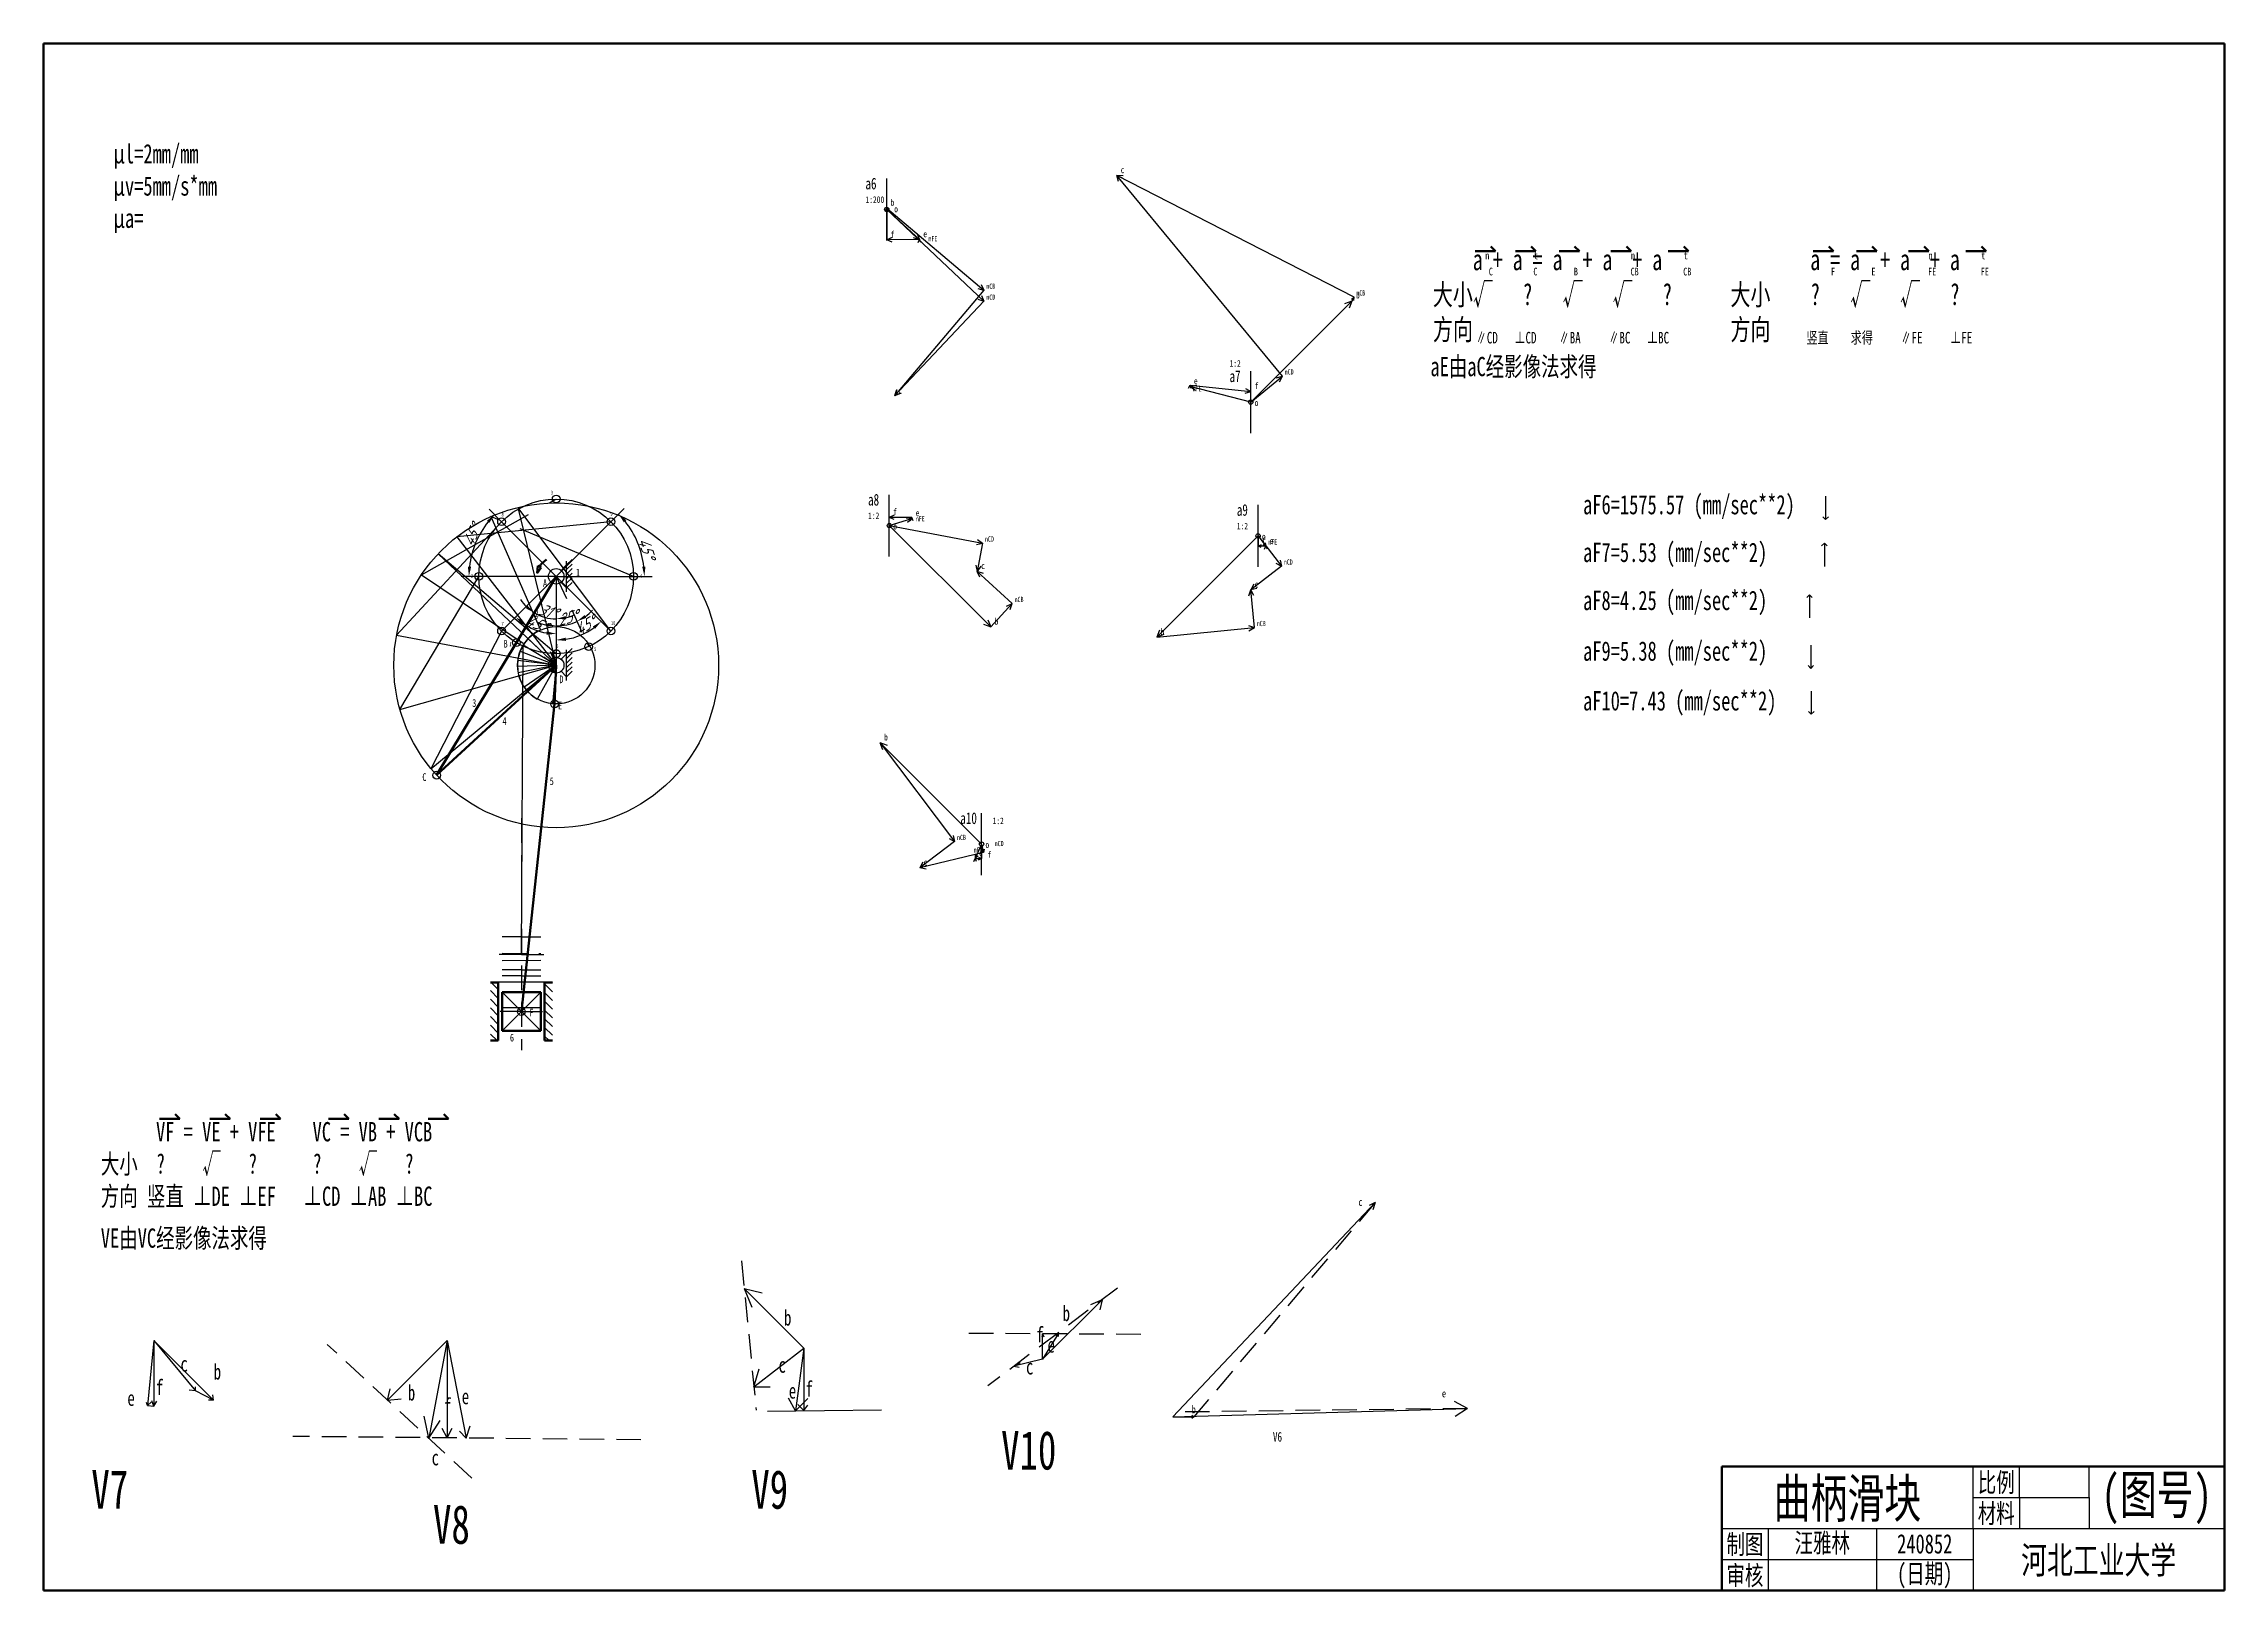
# Model space of a CAD drawing. Header units: millimetres. Extents: x 1787 to 2351, y 1932 to 2332.
import ezdxf
from ezdxf.enums import TextEntityAlignment as Align

# ---------------------------------------------------------------- set-up
doc = ezdxf.new("R2010")
doc.units = ezdxf.units.MM
for name, pattern in [('CENTER', [50.8, 31.75, -6.35, 6.35, -6.35]), ('HIDDEN', [9.525, 6.35, -3.175]), ('PHANTOM', [63.5, 31.75, -6.35, 6.35, -6.35, 6.35, -6.35])]:
    doc.linetypes.add(name, pattern=pattern)
doc.layers.get('0').update_dxf_attribs({"lineweight": 25})
for name, color, linetype, lineweight in [('ACC_ANALYSIS', 7, 'Continuous', 25), ('其他', 5, 'HIDDEN', 25), ('剖面线', 6, 'Continuous', 25), ('双点画线', 4, 'PHANTOM', 25), ('右上', 140, 'Continuous', 25), ('图层1', 2, 'Continuous', 25), ('尺寸标注', 7, 'Continuous', 25), ('左上', 201, 'Continuous', 25), ('最底下', 31, 'Continuous', 25), ('点画线', 1, 'CENTER', 25), ('粗实线', 7, 'Continuous', 50), ('细实线', 3, 'Continuous', 25), ('虚线', 3, 'HIDDEN', 25)]:
    doc.layers.add(name, color=color, linetype=linetype, lineweight=lineweight)
doc.layers.add('右下', color=7, linetype='Continuous', lineweight=25, true_color=0x6f659a)
doc.styles.add('标注', font='gbeitc.shx', dxfattribs={"oblique": 15, "height": 3})
doc.styles.add('汉字', font='simfang.ttf', dxfattribs={"width": 0.7, "height": 5})
doc.dimstyles.new('240853-标注', dxfattribs={"dimtxt": 3, "dimasz": 2.5, "dimexe": 2, "dimexo": 0, "dimgap": 0.2, "dimtad": 1, "dimtxsty": '标注', "dimcen": 2.5, "dimadec": 0, "dimazin": 0, "dimtfac": 1, "dimtmove": 0, "dimatfit": 0, "dimfxl": 1, "dimarcsym": 0})
pattern_1 = [(135, (0, 0.011), (-1.122532, -1.122532), [])]

# ---------------------------------------------------------------- blocks, each defined once
blk = doc.blocks.new('*U1')
at = {"layer": '细实线'}
blk.add_line((-0.71, 0.71), (0.71, -0.71), dxfattribs=at)
blk = doc.blocks.new('*U2')
at = {"layer": '细实线', "color": 0, "linetype": 'ByBlock', "lineweight": -2, "transparency": 16777216}
for p in [(0, 0), (1.18606, 0), (2.37212, 0), (3.55818, 0), (4.74424, 0), (5.9303, 0)]:
    blk.add_blockref('*U1', p, dxfattribs=at)
blk = doc.blocks.new('*U3')
at = {"layer": '细实线'}
blk.add_line((-0.71, 0.71), (0.71, -0.71), dxfattribs=at)
blk = doc.blocks.new('*U4')
at = {"layer": '细实线', "color": 0, "linetype": 'ByBlock', "lineweight": -2, "transparency": 16777216}
for p in [(0, 0), (1.18606, 0), (2.37212, 0), (3.55818, 0), (4.74424, 0), (5.9303, 0)]:
    blk.add_blockref('*U3', p, dxfattribs=at)
blk = doc.blocks.new('*D5')
at = {"layer": 'Defpoints', "color": 0, "transparency": 16777216}
for p in [(1919.6, 2194.01), (1919.6, 2194.01), (1921.45, 2181.33), (1928, 2175.86), (1919.6, 2171.01)]:
    blk.add_point(p, dxfattribs=at)
at = {"layer": '尺寸标注', "color": 0, "lineweight": -2, "transparency": 16777216}
for start, end in [(306.0165, 317.2099), (247.6132, 258.8066), (270, 294.823)]:
    blk.add_arc((1919.6, 2194.01), 12.82, start, end, dxfattribs=at)
at = {"layer": '尺寸标注', "color": 0, "transparency": 16777216}
for points in [[(1927.35, 2183.28), (1926.93, 2184), (1924.98, 2182.38)], [(1917.15, 2181.85), (1917.07, 2181.02), (1919.6, 2181.19)]]:
    blk.add_solid(points, dxfattribs=at)
at = {"layer": '尺寸标注', "color": 0, "transparency": 16777216, "insert": (1922.45, 2183.27), "char_height": 3, "attachment_point": 5, "rotation": 14.8501, "style": '标注'}
blk.add_mtext('25°', dxfattribs=at)
blk = doc.blocks.new('*D6')
at = {"layer": 'Defpoints', "color": 0, "transparency": 16777216}
for p in [(1919.6, 2194.01), (1919.6, 2194.01), (1915.72, 2183.73), (1909.29, 2176.87), (1919.6, 2171.01)]:
    blk.add_point(p, dxfattribs=at)
at = {"layer": '尺寸标注', "color": 0, "lineweight": -2, "transparency": 16777216}
for start, end in [(212.8527, 225.9106), (238.9685, 270), (283.0579, 296.1158)]:
    blk.add_arc((1919.6, 2194.01), 10.99, start, end, dxfattribs=at)
at = {"layer": '尺寸标注', "color": 0, "transparency": 16777216}
for points in [[(1912.21, 2186.45), (1911.7, 2185.78), (1913.93, 2184.59)], [(1922.13, 2182.89), (1922.04, 2183.72), (1919.6, 2183.02)]]:
    blk.add_solid(points, dxfattribs=at)
at = {"layer": '尺寸标注', "color": 0, "transparency": 16777216, "insert": (1917.27, 2185.02), "char_height": 3, "attachment_point": 5, "rotation": 345.4501, "style": '标注'}
blk.add_mtext('31°', dxfattribs=at)
blk = doc.blocks.new('*D7')
at = {"layer": 'Defpoints', "color": 0, "transparency": 16777216}
for p in [(1933.74, 2208.15), (1939.35, 2205.41), (1919.6, 2194.01), (1919.6, 2194.01), (1939.6, 2194.01)]:
    blk.add_point(p, dxfattribs=at)
at = {"layer": '尺寸标注', "color": 0, "lineweight": -2, "transparency": 16777216}
for p, q in [((1933.74, 2208.15), (1937.14, 2211.55)), ((1939.6, 2194.01), (1944.41, 2194.01))]:
    blk.add_line(p, q, dxfattribs=at)
blk.add_arc((1919.6, 2194.01), 22.8, 6.2846, 38.7154, dxfattribs=at)
at = {"layer": '尺寸标注', "color": 0, "transparency": 16777216}
for points in [[(1937.08, 2208), (1937.71, 2208.55), (1935.73, 2210.14)], [(1942.68, 2196.53), (1941.85, 2196.48), (1942.41, 2194.01)]]:
    blk.add_solid(points, dxfattribs=at)
at = {"layer": '尺寸标注', "color": 0, "transparency": 16777216, "insert": (1942.95, 2201.46), "char_height": 3, "attachment_point": 5, "rotation": 287.6979, "style": '标注'}
blk.add_mtext('45°', dxfattribs=at)
blk = doc.blocks.new('*D8')
at = {"layer": 'Defpoints', "color": 0, "transparency": 16777216}
for p in [(1905.46, 2208.15), (1897.8, 2199.85), (1899.6, 2194.01), (1919.6, 2194.01), (1919.6, 2194.01)]:
    blk.add_point(p, dxfattribs=at)
at = {"layer": '尺寸标注', "color": 0, "lineweight": -2, "transparency": 16777216}
for p, q in [((1905.46, 2208.15), (1902.23, 2211.38)), ((1899.6, 2194.01), (1895.03, 2194.01))]:
    blk.add_line(p, q, dxfattribs=at)
blk.add_arc((1919.6, 2194.01), 22.57, 141.3498, 173.6502, dxfattribs=at)
at = {"layer": '尺寸标注', "color": 0, "transparency": 16777216}
for points in [[(1901.67, 2208.39), (1902.29, 2207.83), (1903.64, 2209.97)], [(1897.59, 2196.48), (1896.75, 2196.53), (1897.03, 2194.01)]]:
    blk.add_solid(points, dxfattribs=at)
at = {"layer": '尺寸标注', "color": 0, "transparency": 16777216, "insert": (1897.7, 2204.46), "char_height": 3, "attachment_point": 5, "rotation": 64.4916, "style": '标注'}
blk.add_mtext('45°', dxfattribs=at)
blk = doc.blocks.new('*D9')
at = {"layer": 'Defpoints', "color": 0, "transparency": 16777216}
for p in [(1919.6, 2194.01), (1919.6, 2194.01), (1923.86, 2178.11), (1933.74, 2179.87), (1919.6, 2174.01)]:
    blk.add_point(p, dxfattribs=at)
at = {"layer": '尺寸标注', "color": 0, "lineweight": -2, "transparency": 16777216}
blk.add_arc((1919.6, 2194.01), 16.46, 278.7104, 306.2896, dxfattribs=at)
at = {"layer": '尺寸标注', "color": 0, "transparency": 16777216}
for points in [[(1922.13, 2177.33), (1922.06, 2178.16), (1919.6, 2177.55)], [(1929.07, 2181.06), (1929.62, 2180.43), (1931.24, 2182.37)]]:
    blk.add_solid(points, dxfattribs=at)
at = {"layer": '尺寸标注', "color": 0, "transparency": 16777216, "insert": (1927.04, 2181.26), "char_height": 3, "attachment_point": 5, "rotation": 30.2558, "style": '标注'}
blk.add_mtext('45°', dxfattribs=at)
blk = doc.blocks.new('*D10')
at = {"layer": 'Defpoints', "color": 0, "transparency": 16777216}
for p in [(1919.6, 2194.01), (1919.6, 2194.01), (1905.46, 2179.87), (1915.76, 2179.66), (1919.6, 2174.01)]:
    blk.add_point(p, dxfattribs=at)
at = {"layer": '尺寸标注', "color": 0, "lineweight": -2, "transparency": 16777216}
blk.add_arc((1919.6, 2194.01), 14.85, 234.6546, 260.3454, dxfattribs=at)
at = {"layer": '尺寸标注', "color": 0, "transparency": 16777216}
for points in [[(1910.74, 2181.58), (1911.28, 2182.21), (1909.1, 2183.51)], [(1917.15, 2179.78), (1917.08, 2178.95), (1919.6, 2179.16)]]:
    blk.add_solid(points, dxfattribs=at)
at = {"layer": '尺寸标注', "color": 0, "transparency": 16777216, "insert": (1914.41, 2181.93), "char_height": 3, "attachment_point": 5, "rotation": 336.7311, "style": '标注'}
blk.add_mtext('45°', dxfattribs=at)

msp = doc.modelspace()

# ---------------------------------------------------------------- hatches: boundary and pattern name
at = {"layer": '细实线'}
h = msp.add_hatch(dxfattribs=at)
h.set_pattern_fill('ANSI31', color=256, scale=0.5, angle=90)
h.set_pattern_definition(pattern_1)
h.paths.add_polyline_path([(1904.602, 2088.981), (1902.602, 2088.981), (1902.602, 2073.981), (1904.602, 2073.981)])
h = msp.add_hatch(dxfattribs=at)
h.set_pattern_fill('ANSI31', color=256, scale=0.5, angle=90)
h.set_pattern_definition(pattern_1)
h.paths.add_polyline_path([(1918.602, 2088.981), (1916.602, 2088.981), (1916.602, 2073.981), (1918.602, 2073.981)])

# ---------------------------------------------------------------- linework, layer by layer
at = {"color": 7, "linetype": 'Continuous', "lineweight": 70}
for p, q in [((1787.029, 1931.784), (1787.029, 2331.784)), ((1787.029, 2331.784), (2351.029, 2331.784)), ((2351.029, 2331.784), (2351.029, 1931.784)), ((2351.029, 1931.784), (1787.029, 1931.784))]:
    msp.add_line(p, q, dxfattribs=at)
for p, q in [((2298.029, 1955.784), (2298.029, 1963.784)), ((2316.029, 1955.784), (2316.029, 1963.784)), ((2286.029, 1955.784), (2298.029, 1955.784)), ((2298.029, 1955.784), (2316.029, 1955.784)), ((2298.029, 1955.784), (2298.029, 1947.784)), ((2316.029, 1955.784), (2316.029, 1947.784)), ((2221.029, 1947.784), (2233.029, 1947.784)), ((2233.029, 1947.784), (2233.029, 1931.784)), ((2233.029, 1947.784), (2261.029, 1947.784)), ((2261.029, 1947.784), (2286.029, 1947.784)), ((2261.029, 1947.784), (2261.029, 1939.784)), ((2286.029, 1947.784), (2286.029, 1931.784)), ((2286.029, 1947.784), (2351.029, 1947.784)), ((2221.029, 1939.784), (2286.029, 1939.784)), ((2261.029, 1939.784), (2261.029, 1931.784))]:
    msp.add_line(p, q)
msp.add_lwpolyline([(2286.029, 1947.784), (2286.029, 1955.784), (2286.029, 1963.784)])
at = {"layer": 'ACC_ANALYSIS', "color": 4}
for p, q in [((2005.077, 2280.894), (2005.077, 2296.894)), ((2099.232, 2231.071), (2099.232, 2247.071)), ((2005.752, 2199.139), (2005.752, 2215.139)), ((2101.117, 2196.485), (2101.117, 2212.485))]:
    msp.add_line(p, q, dxfattribs=at)
at = {"layer": 'ACC_ANALYSIS'}
for p, q in [((2125.931, 2266.234), (2064.585, 2297.684)), ((2065.612, 2296.399), (2064.585, 2297.684)), ((2066.227, 2297.6), (2064.585, 2297.684)), ((2107.401, 2245.814), (2064.585, 2297.684)), ((2065.019, 2296.097), (2064.585, 2297.684)), ((2066.06, 2296.957), (2064.585, 2297.684)), ((2004.717, 2288.464), (2005.077, 2289.264)), ((2005.077, 2288.894), (2005.077, 2289.264)), ((2005.437, 2288.464), (2005.077, 2289.264)), ((2005.077, 2289.264), (2030.231, 2267.985)), ((2005.077, 2288.894), (2030.231, 2265.144)), ((2005.077, 2288.894), (2013.54, 2281.12)), ((2005.077, 2288.894), (2005.077, 2281.016)), ((2006.469, 2281.663), (2005.077, 2281.016)), ((2013.54, 2281.121), (2005.077, 2281.016)), ((2006.484, 2280.403), (2005.077, 2281.016)), ((2011.875, 2281.672), (2013.54, 2281.12)), ((2012.849, 2282.733), (2013.54, 2281.12)), ((2013.19, 2280.317), (2013.54, 2281.121)), ((2013.54, 2281.12), (2013.54, 2281.121)), ((2013.91, 2280.326), (2013.54, 2281.121)), ((2030.231, 2267.985), (2007.126, 2240.673)), ((2028.65, 2268.439), (2030.231, 2267.985)), ((2029.522, 2269.469), (2030.231, 2267.985)), ((2030.231, 2265.144), (2007.126, 2240.673)), ((2028.677, 2265.683), (2030.231, 2265.144)), ((2029.604, 2266.664), (2030.231, 2265.144)), ((2099.232, 2239.071), (2125.442, 2265.281)), ((2123.596, 2264.581), (2125.442, 2265.281)), ((2124.742, 2263.435), (2125.442, 2265.281)), ((2125.245, 2265.686), (2125.931, 2266.234)), ((2125.442, 2265.281), (2125.931, 2266.234)), ((2125.886, 2265.358), (2125.931, 2266.234)), ((2099.232, 2239.071), (2107.401, 2245.814)), ((2105.815, 2245.38), (2107.401, 2245.814)), ((2106.674, 2244.339), (2107.401, 2245.814)), ((2007.58, 2242.254), (2007.126, 2240.673)), ((2007.665, 2242.227), (2007.126, 2240.673)), ((2008.61, 2241.382), (2007.126, 2240.673)), ((2008.647, 2241.3), (2007.126, 2240.673)), ((2083.124, 2242.66), (2083.563, 2243.42)), ((2083.531, 2243.106), (2083.563, 2243.42)), ((2085.26, 2243.405), (2083.531, 2243.106)), ((2099.232, 2239.071), (2083.531, 2243.106)), ((2084.902, 2242.01), (2083.531, 2243.106)), ((2083.841, 2242.588), (2083.563, 2243.42)), ((2083.563, 2243.42), (2099.232, 2241.835)), ((2097.776, 2241.349), (2099.232, 2241.835)), ((2097.903, 2242.603), (2099.232, 2241.835)), ((2099.232, 2239.071), (2099.232, 2241.835)), ((2247.894, 2214.73), (2247.894, 2208.73)), ((2007.038, 2209.83), (2005.752, 2209.265)), ((2011.576, 2209.211), (2005.752, 2209.265)), ((2007.028, 2208.677), (2005.752, 2209.265)), ((2005.752, 2207.139), (2005.752, 2209.265)), ((2005.752, 2207.139), (2011.573, 2208.978)), ((2005.752, 2207.139), (2031.961, 2180.929)), ((2005.752, 2207.139), (2029.875, 2202.607)), ((2010.111, 2209.15), (2011.573, 2208.978)), ((2010.475, 2207.997), (2011.573, 2208.978)), ((2011.208, 2208.415), (2011.576, 2209.211)), ((2011.573, 2208.978), (2011.576, 2209.211)), ((2011.928, 2208.408), (2011.576, 2209.211)), ((2247.894, 2208.73), (2247.186, 2209.437)), ((2247.894, 2208.73), (2248.601, 2209.437)), ((2028.277, 2202.22), (2029.875, 2202.607)), ((2029.875, 2202.607), (2028.505, 2195.313)), ((2028.526, 2203.547), (2029.875, 2202.607)), ((2101.117, 2204.485), (2074.907, 2178.276)), ((2101.117, 2204.485), (2107.172, 2196.643)), ((2101.117, 2204.485), (2103.151, 2201.814)), ((2101.117, 2204.485), (2101.117, 2201.795)), ((2101.912, 2202.164), (2101.117, 2201.795)), ((2103.151, 2201.818), (2101.117, 2201.795)), ((2101.921, 2201.444), (2101.117, 2201.795)), ((2102.38, 2202.232), (2103.151, 2201.814)), ((2102.801, 2201.014), (2103.151, 2201.818)), ((2102.953, 2202.668), (2103.151, 2201.814)), ((2103.151, 2201.814), (2103.151, 2201.818)), ((2103.521, 2201.023), (2103.151, 2201.818)), ((2247.57, 2202.578), (2246.863, 2201.871)), ((2247.57, 2202.578), (2247.57, 2196.578)), ((2247.57, 2202.578), (2248.277, 2201.871)), ((2028.119, 2196.912), (2028.505, 2195.313)), ((2029.445, 2196.662), (2028.505, 2195.313)), ((2037.54, 2186.971), (2028.505, 2195.313)), ((2029.149, 2193.799), (2028.505, 2195.313)), ((2030.065, 2194.791), (2028.505, 2195.313)), ((2107.172, 2196.643), (2099.225, 2190.507)), ((2105.721, 2197.417), (2107.172, 2196.643)), ((2106.789, 2198.242), (2107.172, 2196.643)), ((2098.7, 2188.949), (2099.225, 2190.507)), ((2100, 2191.958), (2099.225, 2190.507)), ((2100.825, 2190.89), (2099.225, 2190.507)), ((2100.18, 2180.75), (2099.225, 2190.507)), ((2100.043, 2189.08), (2099.225, 2190.507)), ((2243.716, 2189.266), (2243.008, 2188.559)), ((2243.716, 2189.266), (2243.716, 2183.266)), ((2243.716, 2189.266), (2244.423, 2188.559)), ((2031.261, 2182.775), (2031.961, 2180.929)), ((2031.961, 2180.929), (2037.54, 2186.971)), ((2036.026, 2186.326), (2037.54, 2186.971)), ((2037.018, 2185.411), (2037.54, 2186.971)), ((2030.116, 2181.629), (2031.961, 2180.929)), ((2074.907, 2178.276), (2100.18, 2180.75)), ((2075.607, 2180.121), (2074.907, 2178.276)), ((2076.753, 2178.976), (2074.907, 2178.276)), ((2098.622, 2181.276), (2100.18, 2180.75)), ((2098.753, 2179.932), (2100.18, 2180.75)), ((2244.074, 2176.212), (2244.074, 2170.212)), ((2244.074, 2170.212), (2243.367, 2170.92)), ((2244.074, 2170.212), (2244.781, 2170.92)), ((2244.193, 2164.335), (2244.193, 2158.335)), ((2244.193, 2158.335), (2243.486, 2159.042)), ((2244.193, 2158.335), (2244.9, 2159.042)), ((2029.61, 2124.774), (2003.4, 2150.984)), ((2004.1, 2149.138), (2003.4, 2150.984)), ((2005.246, 2150.284), (2003.4, 2150.984)), ((2003.4, 2150.984), (2022.645, 2125.425)), ((2029.61, 2116.774), (2029.61, 2132.774)), ((2022.282, 2127.03), (2022.645, 2125.425)), ((2022.645, 2125.425), (2013.624, 2118.632)), ((2030.127, 2122.643), (2013.624, 2118.632)), ((2021.204, 2126.218), (2022.645, 2125.425)), ((2027.588, 2120.269), (2027.952, 2121.067)), ((2027.948, 2122.033), (2027.952, 2121.049)), ((2029.61, 2124.774), (2027.952, 2121.049)), ((2028.686, 2121.704), (2027.952, 2121.049)), ((2027.952, 2121.049), (2027.952, 2121.067)), ((2028.308, 2120.264), (2027.952, 2121.067)), ((2027.952, 2121.067), (2029.61, 2121.057)), ((2028.808, 2120.702), (2029.61, 2121.057)), ((2028.812, 2121.422), (2029.61, 2121.057)), ((2029.589, 2123.336), (2030.127, 2122.643)), ((2029.61, 2124.774), (2030.127, 2122.643)), ((2029.61, 2124.774), (2029.61, 2121.057)), ((2030.288, 2123.506), (2030.127, 2122.643)), ((2014.416, 2120.074), (2013.624, 2118.632)), ((2014.922, 2119.643), (2013.624, 2118.632)), ((2015.228, 2118.995), (2013.624, 2118.632)), ((2015.241, 2118.331), (2013.624, 2118.632))]:
    msp.add_line(p, q, dxfattribs=at)
for centre in [(2005.077, 2288.894), (2099.232, 2239.071), (2005.752, 2207.139), (2101.117, 2204.485), (2029.61, 2124.774)]:
    msp.add_circle(centre, 0.55, dxfattribs=at)
at = {"layer": '其他'}
for p, q in [((1919.602, 2194.011), (1927.998, 2175.859)), ((1905.602, 2096.573), (1915.602, 2096.49))]:
    msp.add_line(p, q, dxfattribs=at)
at = {"layer": '剖面线'}
for p, q in [((1879.176, 2159.619), (1899.602, 2194.011)), ((1919.602, 2194.011), (1899.602, 2194.011)), ((1879.176, 2159.619), (1919.602, 2171.011)), ((1919.602, 2171.011), (1914.714, 2162.287)), ((1915.602, 2082.393), (1905.602, 2082.393))]:
    msp.add_line(p, q, dxfattribs=at)
msp.add_arc((1919.602, 2171.011), 10, 195.73767, 240.73767, dxfattribs=at)
at = {"layer": '双点画线'}
for p, q in [((1884.729, 2194.418), (1919.602, 2214.011)), ((1884.729, 2194.418), (1919.602, 2171.011)), ((1919.602, 2171.011), (1909.79, 2169.081)), ((1916.602, 2089.085), (1904.602, 2089.085))]:
    msp.add_line(p, q, dxfattribs=at)
msp.add_arc((1919.602, 2171.011), 10, 146.1301, 191.1301, dxfattribs=at)
at = {"layer": '右上'}
for p, q in [((1933.744, 2208.153), (1893.934, 2204.256)), ((1919.602, 2194.011), (1933.744, 2208.153)), ((1893.934, 2204.256), (1919.602, 2171.011)), ((1919.602, 2171.011), (1909.684, 2172.287)), ((1910.602, 2092.292), (1905.602, 2092.292)), ((1910.602, 2092.292), (1915.602, 2092.292))]:
    msp.add_line(p, q, dxfattribs=at)
at = {"layer": '右下'}
for p, q in [((1933.744, 2179.869), (1909.683, 2211.823)), ((1909.683, 2211.823), (1919.602, 2171.011)), ((1919.602, 2194.011), (1933.744, 2179.869)), ((1919.602, 2171.011), (1911.061, 2176.212)), ((1910.602, 2100.823), (1905.602, 2100.823)), ((1910.602, 2100.823), (1915.602, 2100.823))]:
    msp.add_line(p, q, dxfattribs=at)
at = {"layer": '图层1'}
for p, q in [((1919.602, 2194.011), (1905.46, 2179.869)), ((1905.46, 2179.869), (1887.212, 2144.274)), ((1887.212, 2144.274), (1919.602, 2171.011)), ((1919.602, 2171.011), (1918.65, 2161.057)), ((1910.602, 2081.463), (1905.125, 2081.481)), ((1910.602, 2081.463), (1916.078, 2081.481))]:
    msp.add_line(p, q, dxfattribs=at)
for centre in [(1933.744, 2208.153), (1905.46, 2179.869), (1933.744, 2179.869)]:
    msp.add_circle(centre, 1, dxfattribs=at)
at = {"layer": '尺寸标注'}
for p, q in [((1905.46, 2179.869), (1905.46, 2179.869)), ((1919.602, 2171.011), (1912.317, 2177.861)), ((1910.602, 2096.214), (1911.061, 2176.212)), ((1910.602, 2096.214), (1904.807, 2096.214)), ((1910.602, 2096.214), (1916.397, 2096.214)), ((2131.376, 2032.065), (2079.043, 1976.636)), ((2131.376, 2032.065), (2129.817, 2031.31)), ((2131.376, 2032.065), (2130.77, 2030.162)), ((1983.64, 1994.439), (1968.228, 2009.851)), ((1968.228, 2009.851), (1972.841, 2008.747)), ((1968.228, 2009.851), (1970.218, 2004.986)), ((2045.408, 1991.56), (2060.809, 2006.961)), ((2060.809, 2006.961), (2057.775, 2005.668)), ((2060.809, 2006.961), (2060.191, 2004.295)), ((2045.408, 1998.13), (2045.202, 1997.476)), ((2045.408, 1991.56), (2045.408, 1998.13)), ((2045.408, 1998.13), (2045.703, 1997.369)), ((2049.418, 1998.107), (2045.408, 1991.56)), ((2049.418, 1998.107), (2048.815, 1997.733)), ((2049.418, 1998.107), (2049.418, 1997.4)), ((1815.541, 1996.375), (1813.935, 1979.579)), ((1815.541, 1996.375), (1830.942, 1980.974)), ((1815.541, 1996.375), (1826.282, 1983.363)), ((1815.541, 1996.375), (1815.541, 1979.416)), ((1891.356, 1996.375), (1875.955, 1980.974)), ((1891.356, 1996.375), (1886.614, 1971.132)), ((1891.356, 1996.375), (1891.356, 1971.22)), ((1891.356, 1996.375), (1896.314, 1971.173)), ((1970.714, 1984.459), (1983.64, 1994.439)), ((1983.64, 1994.439), (1981.522, 1978.247)), ((1983.64, 1994.439), (1983.64, 1978.271)), ((2045.408, 1991.56), (2037.949, 1989.747)), ((1970.714, 1984.459), (1972.108, 1989.051)), ((2037.949, 1989.747), (2039.623, 1990.751)), ((2037.949, 1989.747), (2039.309, 1989.477)), ((1813.935, 1979.579), (1813.595, 1980.404)), ((1813.935, 1979.579), (1814.87, 1980.444)), ((1815.541, 1979.416), (1815.038, 1980.842)), ((1815.541, 1979.416), (1816.336, 1980.75)), ((1826.282, 1983.363), (1824.709, 1983.574)), ((1826.282, 1983.363), (1826.282, 1984.401)), ((1830.942, 1980.974), (1829.683, 1980.974)), ((1830.942, 1980.974), (1830.816, 1982.369)), ((1875.955, 1980.974), (1876.693, 1983.888)), ((1875.955, 1980.974), (1879.542, 1981.351)), ((1970.714, 1984.459), (1974.936, 1984.459)), ((1981.522, 1978.247), (1979.68, 1981.525)), ((1981.522, 1978.247), (1984.7, 1981.425)), ((1983.64, 1978.271), (1982.082, 1979.829)), ((1983.64, 1978.271), (1984.667, 1979.718)), ((2155.242, 1978.825), (2151.953, 1980.652)), ((1886.614, 1971.132), (1885.445, 1976.828)), ((1886.614, 1971.132), (1889.557, 1975.74)), ((1896.314, 1971.173), (1897.303, 1974.377)), ((1974.27, 1978.163), (2003.729, 1978.502)), ((2079.043, 1976.636), (2155.242, 1978.825)), ((2079.043, 1976.636), (2084.488, 1976.636)), ((2084.488, 1976.636), (2084.012, 1977.049)), ((2084.488, 1976.636), (2084.024, 1976.234)), ((2155.242, 1978.825), (2152.127, 1976.733)), ((1891.356, 1971.22), (1890.145, 1973.639)), ((1891.356, 1971.22), (1892.72, 1973.692)), ((1896.314, 1971.173), (1894.544, 1972.943))]:
    msp.add_line(p, q, dxfattribs=at)
at = {"layer": '左上'}
for p, q in [((1905.46, 2208.153), (1878.324, 2178.766)), ((1919.602, 2194.011), (1905.46, 2208.153)), ((1878.324, 2178.766), (1919.602, 2171.011)), ((1919.602, 2171.011), (1911.347, 2165.367))]:
    msp.add_line(p, q, dxfattribs=at)
msp.add_circle((1905.46, 2208.153), 1, dxfattribs=at)
at = {"layer": '最底下'}
for p, q in [((1919.602, 2171.011), (1889.063, 2199.845)), ((1919.602, 2174.011), (1889.063, 2199.845)), ((1919.602, 2194.011), (1919.602, 2174.011)), ((1919.602, 2171.011), (1909.606, 2170.724)), ((1910.602, 2090.73), (1905.586, 2090.668)), ((1910.602, 2090.73), (1915.587, 2090.73))]:
    msp.add_line(p, q, dxfattribs=at)
at = {"layer": '点画线'}
for p, q in [((1939.602, 2194.011), (1902.707, 2209.463)), ((1902.707, 2209.463), (1919.602, 2171.011)), ((1919.602, 2194.011), (1939.602, 2194.011)), ((1910.284, 2174.641), (1919.602, 2171.011)), ((1915.587, 2094.641), (1905.586, 2094.621))]:
    msp.add_line(p, q, dxfattribs=at)
for centre, radius in [((1905.46, 2179.869), 4.449061739708803e-43), ((1919.602, 2174.011), 1)]:
    msp.add_circle(centre, radius, dxfattribs=at)
msp.add_arc((1919.602, 2171.011), 10, 113.7195, 158.7195, dxfattribs=at)
at = {"layer": '粗实线'}
for p, q in [((2162.517, 2278.071), (2161.294, 2279.295)), ((2172.983, 2278.071), (2171.76, 2279.295)), ((2184.218, 2278.071), (2182.995, 2279.295)), ((2197.624, 2278.071), (2196.401, 2279.295)), ((2212.447, 2278.071), (2211.224, 2279.295)), ((2249.944, 2278.071), (2248.72, 2279.295)), ((2261.179, 2278.071), (2259.956, 2279.295)), ((2274.585, 2278.071), (2273.361, 2279.295)), ((2289.408, 2278.071), (2288.185, 2279.295)), ((2157.258, 2278.071), (2162.517, 2278.071)), ((2167.724, 2278.071), (2172.983, 2278.071)), ((2178.96, 2278.071), (2184.218, 2278.071)), ((2192.365, 2278.071), (2197.624, 2278.071)), ((2207.189, 2278.071), (2212.447, 2278.071)), ((2244.685, 2278.071), (2249.944, 2278.071)), ((2255.92, 2278.071), (2261.179, 2278.071)), ((2269.326, 2278.071), (2274.585, 2278.071)), ((2284.15, 2278.071), (2289.408, 2278.071)), ((1909.292, 2176.874), (1919.602, 2194.011)), ((1914.841, 2196.765), (1914.678, 2194.88)), ((1914.678, 2194.88), (1915.707, 2196.264)), ((1915.707, 2196.264), (1914.841, 2196.765)), ((1909.292, 2176.874), (1888.671, 2142.598)), ((1888.671, 2142.598), (1919.602, 2171.011)), ((1919.602, 2171.011), (1919.178, 2161.02)), ((1910.602, 2081.481), (1919.178, 2161.02)), ((1904.602, 2088.97), (1902.602, 2088.97)), ((1904.602, 2088.981), (1904.602, 2073.981)), ((1916.602, 2088.981), (1916.602, 2073.981)), ((1916.602, 2088.97), (1918.602, 2088.97)), ((1915.602, 2086.481), (1905.602, 2086.481)), ((1905.602, 2086.481), (1905.602, 2076.481)), ((1915.602, 2076.481), (1915.602, 2086.481)), ((1905.602, 2076.481), (1910.602, 2076.481)), ((1910.602, 2076.481), (1915.602, 2076.481)), ((1904.602, 2073.981), (1902.602, 2073.981)), ((1916.602, 2073.981), (1918.602, 2073.981)), ((1817.021, 2053.698), (1822.28, 2053.698)), ((1822.28, 2053.698), (1821.057, 2054.921)), ((1829.99, 2053.698), (1835.248, 2053.698)), ((1835.248, 2053.698), (1834.025, 2054.921)), ((1843.038, 2053.698), (1848.297, 2053.698)), ((1848.297, 2053.698), (1847.074, 2054.921)), ((1860.691, 2053.698), (1865.95, 2053.698)), ((1865.95, 2053.698), (1864.727, 2054.921)), ((1873.688, 2053.698), (1878.946, 2053.698)), ((1878.946, 2053.698), (1877.723, 2054.921)), ((1886.475, 2053.698), (1891.734, 2053.698)), ((1891.734, 2053.698), (1890.51, 2054.921)), ((2221.029, 1955.784), (2221.029, 1963.784)), ((2221.029, 1963.784), (2286.029, 1963.784)), ((2286.029, 1963.784), (2298.029, 1963.784)), ((2298.029, 1963.784), (2316.029, 1963.784)), ((2316.029, 1963.784), (2351.029, 1963.784)), ((2221.029, 1947.784), (2221.029, 1955.784)), ((2221.029, 1939.784), (2221.029, 1947.784)), ((2221.029, 1931.784), (2221.029, 1939.784)), ((2351.029, 1931.784), (2221.029, 1931.784))]:
    msp.add_line(p, q, dxfattribs=at)
for centre, radius, start, end in [((1919.602, 2194.011), 5, 120, 149.95298), ((1918.501, 2168.642), 1, 357.57082, 132.57082)]:
    msp.add_arc(centre, radius, start, end, dxfattribs=at)
at = {"layer": '细实线'}
for p, q in [((1919.602, 2194.011), (1919.602, 2171.011)), ((1920.865, 2195.562), (1922.279, 2196.976)), ((1922.279, 2190.046), (1922.279, 2197.976)), ((1920.865, 2192.46), (1922.279, 2191.046)), ((1920.865, 2172.562), (1922.279, 2173.976)), ((1922.279, 2167.046), (1922.279, 2174.976)), ((1920.865, 2169.46), (1922.279, 2168.046)), ((1905.602, 2086.481), (1915.602, 2076.481)), ((1905.602, 2076.481), (1915.602, 2086.481))]:
    msp.add_line(p, q, dxfattribs=at)
for centre, radius in [((1919.602, 2171.011), 42), ((1919.602, 2194.011), 20), ((1919.602, 2214.011), 1), ((1899.602, 2194.011), 1), ((1919.602, 2194.011), 2), ((1939.602, 2194.011), 1), ((1909.292, 2176.874), 1), ((1919.602, 2171.011), 10), ((1919.602, 2171.011), 2), ((1927.998, 2175.859), 1), ((1919.178, 2161.02), 1), ((1888.671, 2142.598), 1), ((1910.602, 2081.481), 1)]:
    msp.add_circle(centre, radius, dxfattribs=at)
at = {"layer": '虚线'}
for p, q in [((1910.602, 2131.47), (1910.602, 2071.47)), ((2131.376, 2032.065), (2084.488, 1976.636)), ((1967.529, 2016.987), (1971.312, 1978.354)), ((2064.777, 2009.949), (2031.235, 1984.692)), ((2070.763, 1997.985), (2025.412, 1998.245)), ((1897.811, 1960.792), (1860.365, 1995.369)), ((1830.942, 1980.974), (1826.282, 1983.363)), ((1813.935, 1979.579), (1815.541, 1979.416)), ((2155.242, 1978.825), (2079.043, 1977.877)), ((1941.522, 1970.752), (1851.453, 1971.591))]:
    msp.add_line(p, q, dxfattribs=at)

# ---------------------------------------------------------------- block references
at = {"layer": '细实线', "rotation": 90}
for name, p in [('*U2', (1922.986, 2191.753)), ('*U4', (1922.986, 2168.753))]:
    msp.add_blockref(name, p, dxfattribs=at)

# ---------------------------------------------------------------- texts
at = {"style": '汉字', "width": 0.7}
for s, height, p in [('比例', 5, (2292.029, 1959.784)), ('曲柄滑块', 10, (2253.529, 1955.784)), ('(图号)', 10, (2333.529, 1955.784)), ('材料', 5, (2292.029, 1951.784)), ('制图', 5, (2227.029, 1943.784)), ('河北工业大学', 7, (2318.529, 1939.784)), ('审核', 5, (2227.029, 1935.761))]:
    msp.add_text(s, height=height, dxfattribs=at).set_placement(p, align=Align.MIDDLE)
at = {"layer": 'ACC_ANALYSIS', "style": '汉字', "width": 0.7}
for s, height, p in [('a6', 3, (1999.577, 2294.094)), ('c', 1.7, (2065.585, 2298.284)), ('1:200', 1.7, (1999.577, 2290.594)), ('b', 1.7, (2006.077, 2289.864)), ('o', 1.7, (2007.017, 2288.173)), ('f', 1.7, (2006.077, 2281.616)), ('e', 1.7, (2014.54, 2281.72)), ('nFE', 1.35, (2015.858, 2280.669)), ('nCB', 1.35, (2030.831, 2268.385)), ('b', 1.7, (2126.442, 2265.881)), ('nCB', 1.35, (2126.531, 2266.634)), ('nCD', 1.35, (2030.831, 2265.544)), ('e', 1.7, (2084.531, 2243.706)), ('1:2', 1.7, (2093.732, 2248.23)), ('a7', 3, (2093.732, 2244.271)), ('nCD', 1.35, (2108.001, 2246.214)), ('c', 1.7, (2008.126, 2241.273)), ('nFE', 1.35, (2084.205, 2241.838)), ('o', 1.7, (2100.232, 2238.071)), ('f', 1.7, (2100.232, 2242.435)), ('a8', 3, (2000.252, 2212.339)), ('f', 1.7, (2006.752, 2209.865)), ('a9', 3, (2095.617, 2209.685)), ('1:2', 1.7, (2000.252, 2208.839)), ('o', 1.7, (2006.752, 2206.139)), ('e', 1.7, (2012.573, 2209.578)), ('nFE', 1.35, (2012.61, 2208.232)), ('1:2', 1.7, (2095.617, 2206.185)), ('nCD', 1.35, (2030.475, 2203.007)), ('o', 1.7, (2102.117, 2203.485)), ('f', 1.7, (2102.117, 2202.395)), ('nFE', 1.35, (2103.751, 2202.218)), ('e', 1.7, (2104.151, 2202.414)), ('c', 1.7, (2029.505, 2195.913)), ('nCD', 1.35, (2107.772, 2197.043)), ('nCB', 1.35, (2038.14, 2187.371)), ('c', 1.7, (2100.225, 2191.107)), ('b', 1.7, (2032.961, 2181.529)), ('b', 1.7, (2075.907, 2178.876)), ('nCB', 1.35, (2100.78, 2181.15)), ('b', 1.7, (2004.4, 2151.584)), ('a10', 3, (2024.11, 2129.974)), ('nCB', 1.35, (2023.245, 2125.825)), ('1:2', 1.7, (2032.446, 2129.937)), ('nFE', 1.35, (2027.574, 2122.601)), ('e', 1.7, (2028.952, 2121.649)), ('o', 1.7, (2030.61, 2123.774)), ('f', 1.7, (2031.147, 2121.227)), ('nCD', 1.35, (2033.002, 2124.244)), ('c', 1.7, (2014.624, 2119.232))]:
    msp.add_text(s, height=height, dxfattribs=at).set_placement(p)
at = {"layer": '尺寸标注', "attachment_point": 1, "style": '汉字'}
for s, width, gutter_width, heights, insert, char_height in [('{\\fSimSun|b0|i0|c134|p2;µl=2mm/mm\\Pµv=5mm/s*mm\\Pµa=}', 88.94117, 25, [0], (1805.074, 2305.811), 5), ('{\\H1.08333x;    a + a = a  + a  + a  \\P大小√   ?   √   √   ?\\P方向}', 133.10001, 25, [0], (2146.326, 2278.616), 5), ('n           t', 35.20604, 25, [0], (2159.866, 2278.003), 2), ('C          C         B             CB           CB', 64.96422, 25, [0], (2160.791, 2273.831), 2), ('n            t', 35.20604, 25, [0], (2197.555, 2278.003), 2), ('{\\H1.08333x;        a = a  + a  + a  \\P大小    ?   √   √   ?\\P方向}', 133.10001, 25, [0], (2223.286, 2278.616), 5), ('           F         E             FE           FE', 64.96422, 25, [0], (2237.752, 2273.831), 2), ('n            t', 35.20604, 25, [0], (2274.516, 2278.003), 2), ('∥CD   ⊥CD    ∥BA     ∥BC   ⊥BC', 66.8888, 25, [0], (2157.416, 2257.242), 3), ('      竖直    求得     ∥FE     ⊥FE', 66.8888, 25, [0], (2234.377, 2257.242), 3), ('aE由aC经影像法求得', 75.31905, 25, [0], (2145.693, 2250.777), 5), ('3', 2.00678, 25, [0], (1918.203, 2216.174), 1), ('8', 2.00678, 25, [0], (1905.46, 2210.481), 1), ('9', 2.00678, 25, [0], (1933.615, 2210.643), 1), ('2', 2.00678, 25, [0], (1897.557, 2194.573), 1), ('1', 1.55095, 25, [7.549516567451064e-14], (1924.716, 2195.988), 2), ('4', 2.00678, 25, [0], (1941.249, 2194.573), 1), ('A', 1.55095, 25, [7.549516567451064e-14], (1916.184, 2193.267), 2), ('2', 1.55095, 25, [7.549516567451064e-14], (1914.019, 2185.473), 2), ('7', 2.00678, 25, [0], (1905.46, 2182.24), 1), ('B', 1.55095, 25, [0], (1906.003, 2177.589), 2), ('10', 2.00678, 25, [0], (1933.744, 2182.438), 1), ('1', 2.70859, 25, [0], (1907.518, 2176.953), 1), ('6', 2.00678, 25, [0], (1919.602, 2176.527), 1), ('5', 2.00678, 25, [0], (1929.405, 2175.697), 1), ('D', 1.55095, 25, [0], (1920.406, 2168.393), 2), ('3', 1.55095, 25, [7.549516567451064e-14], (1897.889, 2162.274), 2), ('E', 1.55095, 25, [0], (1920.081, 2161.61), 2), ('4', 1.55095, 25, [7.549516567451064e-14], (1905.718, 2157.596), 2), ('C', 1.55095, 25, [0], (1884.977, 2143.108), 2), ('5', 1.55095, 25, [7.549516567451064e-14], (1917.924, 2142.056), 2), ('F', 1.55095, 25, [0], (1912.677, 2082.197), 2), ('6', 1.55095, 25, [7.549516567451064e-14], (1907.635, 2075.731), 2), ('\\pt30;      VF = VE + VFE    VC = VB + VCB\\P大小  ?    √   ?      ?    √   ?\\P方向 竖直 ⊥DE ⊥EF   ⊥CD ⊥AB ⊥BC', 106.49223, 25, [0], (1801.824, 2052.897), 5), ('c', 1.55095, 25, [0], (2127.08, 2033.208), 2), ('VE由VC经影像法求得', 75.31905, 25, [0], (1801.821, 2025.389), 5), ('b', 3.10191, 50, [0], (1978.517, 2004.266), 4), ('b', 3.10191, 50, [0], (2050.58, 2005.418), 4), ('f', 3.10191, 50, [0], (2043.776, 1999.923), 4), ('c', 3.10191, 50, [0], (1822.431, 1992.357), 4), ('c', 3.10191, 50, [0], (1977.088, 1992.086), 4), ('e', 4, 50, [0], (2046.668, 1997.278), 4), ('f', 3.10191, 50, [0], (1816.086, 1986.286), 4), ('b', 3.10191, 50, [0], (1831.032, 1990.313), 4), ('f', 3.10191, 50, [0], (1984.045, 1985.888), 4), ('c', 3.10191, 50, [0], (2041.104, 1991.629), 4), ('e', 3.10191, 50, [0], (1808.695, 1983.503), 4), ('b', 3.10191, 50, [0], (1881.235, 1984.896), 4), ('f', 3.10191, 50, [0], (1890.542, 1981.503), 4), ('e', 3.10191, 50, [0], (1895.171, 1983.925), 4), ('e', 3.10191, 50, [0], (1979.754, 1985.375), 4), ('b', 1.55095, 25, [0], (2083.949, 1979.607), 2), ('e', 1.55095, 25, [0], (2148.667, 1983.719), 2), ('V10', 55.18897, 50, [0], (2034.66, 1973.03), 10), ('V6', 13.79724, 12.5, [0], (2104.946, 1972.761), 2.5), ('V7', 55.18897, 50, [0], (1799.37, 1962.901), 10), ('c', 3.10191, 50, [0], (1887.38, 1968.129), 4), ('V9', 55.18897, 50, [0], (1970.051, 1962.901), 10), ('V8', 55.18897, 50, [0], (1887.737, 1953.826), 10)]:
    msp.add_mtext_dynamic_manual_height_columns(s, width=width, gutter_width=gutter_width, heights=heights, dxfattribs=dict(at, insert=insert, char_height=char_height))
at = {"layer": '粗实线', "style": '汉字', "width": 0.7}
msp.add_text('(日期)', height=5, dxfattribs=at).set_placement((2273.529, 1935.784), align=Align.MIDDLE)
at = {"layer": '粗实线', "char_height": 5, "style": '汉字'}
for s, width, heights, insert, attachment_point in [('aF6=1575.57 (mm/sec**2)', 79.37744, [0], (2185.172, 2215.067), 1), ('aF7=5.53 (mm/sec**2)', 72.36944, [0], (2185.172, 2202.73), 1), ('aF8=4.25 (mm/sec**2)', 57.8026, [6.514], (2185.172, 2190.301), 1), ('aF9=5.38 (mm/sec**2)', 57.8026, [0], (2185.172, 2177.202), 1), ('aF10=7.43 (mm/sec**2)', 57.8026, [0], (2185.172, 2164.329), 1), ('汪雅林', 28, [0], (2247.029, 1943.784), 5), ('240852', 25, [0], (2273.529, 1943.784), 5)]:
    msp.add_mtext_dynamic_manual_height_columns(s, width=width, gutter_width=25, heights=heights, dxfattribs=dict(at, insert=insert, attachment_point=attachment_point))

# ---------------------------------------------------------------- dimensions: what is measured, and where the dimension line sits
at = {"layer": '尺寸标注'}
for base, line1, line2, picture, middle in [((1897.802, 2199.853), ((1919.602, 2194.011), (1905.46, 2208.153)), ((1919.602, 2194.011), (1899.602, 2194.011)), '*D8', (1899.233, 2203.731)), ((1939.35, 2205.413), ((1919.602, 2194.011), (1939.602, 2194.011)), ((1919.602, 2194.011), (1933.744, 2208.153)), '*D7', (1941.326, 2200.944)), ((1915.757, 2179.663), ((1919.602, 2194.011), (1919.602, 2174.011)), ((1919.602, 2194.011), (1905.46, 2179.869)), '*D10', (1913.734, 2180.366)), ((1915.718, 2183.727), ((1909.292, 2176.874), (1919.602, 2194.011)), ((1919.602, 2194.011), (1919.602, 2171.011)), '*D6', (1916.84, 2183.37)), ((1921.447, 2181.328), ((1919.602, 2194.011), (1927.998, 2175.859)), ((1919.602, 2194.011), (1919.602, 2171.011)), '*D5', (1922.887, 2181.622)), ((1923.862, 2178.112), ((1919.602, 2194.011), (1919.602, 2174.011)), ((1919.602, 2194.011), (1933.744, 2179.869)), '*D9', (1927.896, 2179.793))]:
    dim = msp.add_angular_dim_2l(base=base, line1=line1, line2=line2, dimstyle='240853-标注', dxfattribs=at)
    dim.commit()
    dim.dimension.update_dxf_attribs({"geometry": picture, "text_midpoint": middle, "dimtype": 162})

doc.saveas('drawing.dxf')
